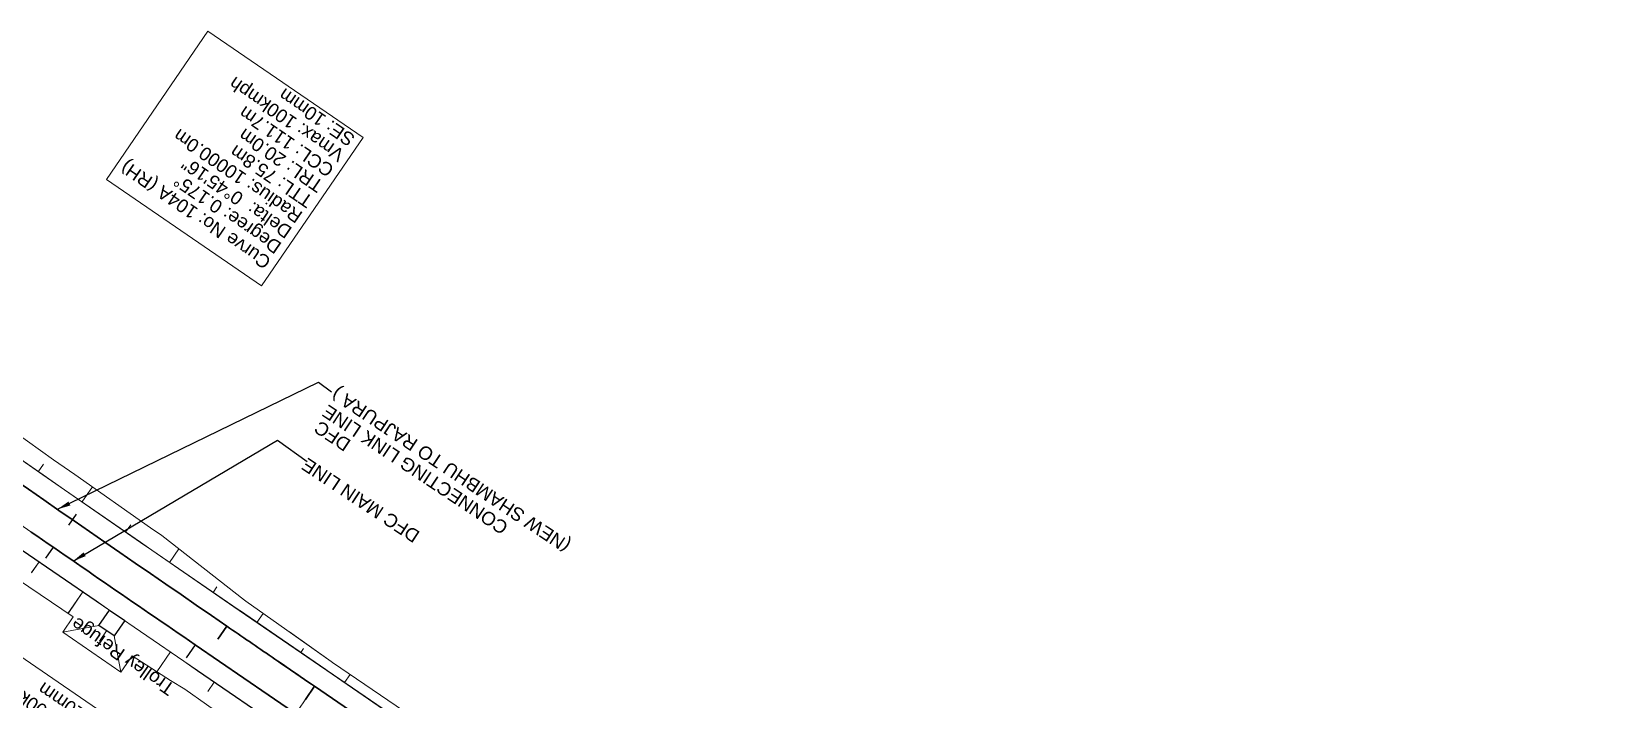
# Model space of a CAD drawing. Header units: metres. Extents: x 646784 to 662189, y 3367130 to 3378376.
# Drawn here: x 658345.7 to 658640.1, y 3369803.5 to 3369929.3 of the extents above; entities that cross this region are included whole.
import ezdxf
from ezdxf.enums import TextEntityAlignment as Align

# ---------------------------------------------------------------- set-up
doc = ezdxf.new("R2010")
doc.units = ezdxf.units.M
doc.header["$MEASUREMENT"] = 0
doc.linetypes.add('CENTER2', pattern=[1.125, 0.75, -0.125, 0.125, -0.125])
for name, color, linetype, lineweight in [('C-ALIG-DG-SPIRAL', 1, 'CENTER2', 70), ('C-ALIG-LABL-DG', 1, 'Continuous', 25), ('C-ALIG-LABL-DG-MARK', 1, 'Continuous', 25), ('Prop TPTC Connecting line', 10, 'Continuous', 0), ('Proposed Curve_Details', 10, 'Continuous', 0), ('Proposed Curve_Details Connecting line', 10, 'Continuous', 0), ('PROPOSED DFC TRACK', 1, 'Continuous', 0), ('PROPOSED DFCC TOE LINE', 239, 'Continuous', 0), ('PROPOSED DFCC TOE LINE - Connecting line', 239, 'Continuous', 0), ('PROPOSED DFCC TOE SLOPES', 239, 'Continuous', 0), ('PROPOSED DFCC TOE SLOPES - Connecting line', 239, 'Continuous', 0), ('PROPOSED DFCC TRACK', 1, 'Continuous', 0)]:
    doc.layers.add(name, color=color, linetype=linetype, lineweight=lineweight)
for name, color, linetype in [('IR- Connecting Line', 190, 'Continuous'), ('LINK LINE', 190, 'Continuous'), ('PROPOSED DFCC FORMATION LINE', 187, 'Continuous'), ('Trolley Refuse', 10, 'Continuous')]:
    doc.layers.add(name, color=color, linetype=linetype)
doc.styles.get("Standard").update_dxf_attribs({"font": 'arial.ttf'})
doc.styles.add('Style-Arial', font='arial.ttf')
doc.dimstyles.new('ISO-25', dxfattribs={"dimtxt": 2.5, "dimasz": 2.5, "dimexe": 1.25, "dimexo": 0.625, "dimtad": 1, "dimtxsty": 'Standard', "dimcen": 2.5, "dimadec": 0, "dimazin": 0, "dimtfac": 1, "dimtmove": 0, "dimatfit": 3, "dimfxl": 1, "dimarcsym": 0})

# ---------------------------------------------------------------- blocks, each defined once
blk = doc.blocks.new('Tick Hor')
blk.add_lwpolyline([(-0.5, 0), (0.5, 0)])

msp = doc.modelspace()

# ---------------------------------------------------------------- linework, layer by layer
at = {"layer": 'C-ALIG-DG-SPIRAL', "color": 1, "linetype": 'Continuous', "lineweight": 30, "flags": 128}
msp.add_lwpolyline([(658513.8881, 3369719.6904), (658376.5129, 3369813.8481), (658375.4486, 3369814.5776), (658374.3843, 3369815.3071), (658373.32, 3369816.0366), (658372.2557, 3369816.7661), (658371.1915, 3369817.4957), (658370.1272, 3369818.2253), (658369.063, 3369818.955), (658367.9989, 3369819.6847), (658366.9348, 3369820.4145), (658365.8707, 3369821.1444), (658364.8068, 3369821.8744), (658363.7428, 3369822.6045), (658362.679, 3369823.3347), (658361.6152, 3369824.065), (658360.5515, 3369824.7954), (658359.488, 3369825.5259), (658358.4245, 3369826.2566), (658357.3611, 3369826.9875), (658356.2978, 3369827.7185), (658355.2346, 3369828.4497), (658354.1716, 3369829.181), (658353.1087, 3369829.9126), (658352.0459, 3369830.6443), (658350.9833, 3369831.3762), (658349.9208, 3369832.1084), (658348.8584, 3369832.8407), (658347.7962, 3369833.5733), (658346.7342, 3369834.3062), (658345.6724, 3369835.0393)], dxfattribs=at)
at = {"layer": 'C-ALIG-LABL-DG', "color": 1, "linetype": 'Continuous', "lineweight": 25}
msp.add_line((658349.7782, 3369832.2067), (658348.3594, 3369830.1483), dxfattribs=at)
at = {"layer": 'C-ALIG-LABL-DG-MARK', "color": 1, "linetype": 'Continuous', "lineweight": 25}
msp.add_line((658376.5129, 3369813.8481), (658374.8169, 3369811.3735), dxfattribs=at)
at = {"layer": 'IR- Connecting Line', "lineweight": 30}
msp.add_lwpolyline([(658840.0363, 3369498.2771), (658604.351, 3369664.4193), (658600.2643, 3369667.3001), (658596.1772, 3369670.1803), (658592.0894, 3369673.0595), (658588.0005, 3369675.9372), (658583.9102, 3369678.8128), (658579.8181, 3369681.6859), (658575.7238, 3369684.5559), (658571.627, 3369687.4223, 0.00129139), (658550.4195, 3369702.1641), (658546.3053, 3369705.0054), (658542.1885, 3369707.8431), (658538.0697, 3369710.6777), (658533.949, 3369713.5097), (658529.827, 3369716.3396), (658525.7039, 3369719.168), (658521.58, 3369721.9954), (658517.4558, 3369724.8223), (658398.9815, 3369806.0252), (658396.9193, 3369807.4386), (658394.8573, 3369808.852), (658392.7953, 3369810.2656), (658392.2771, 3369810.6209)], format="xyb", dxfattribs=at)
at = {"layer": 'LINK LINE', "linetype": 'Continuous', "lineweight": 30}
for p, q in [((658382.4884, 3369817.3377), (658380.7898, 3369814.8648)), ((658398.9816, 3369806.0251), (658397.2855, 3369803.5506))]:
    msp.add_line(p, q, dxfattribs=at)
at = {"layer": 'LINK LINE', "linetype": 'Continuous', "lineweight": 30, "flags": 128}
msp.add_lwpolyline([(658517.4554, 3369724.8226), (658398.9816, 3369806.0251), (658398.4494, 3369806.3898), (658397.9172, 3369806.7546), (658397.3851, 3369807.1193), (658396.8529, 3369807.4841), (658396.3208, 3369807.8489), (658395.7886, 3369808.2136), (658395.2565, 3369808.5784), (658394.7244, 3369808.9432), (658394.1922, 3369809.3079), (658393.6601, 3369809.6727), (658393.128, 3369810.0375), (658392.5959, 3369810.4024), (658392.0638, 3369810.7672), (658391.5317, 3369811.132), (658390.9996, 3369811.4969), (658390.4675, 3369811.8618), (658389.9355, 3369812.2267), (658389.4034, 3369812.5916), (658388.8714, 3369812.9565), (658388.3394, 3369813.3215), (658387.8074, 3369813.6865), (658387.2754, 3369814.0515), (658386.7434, 3369814.4165), (658386.2115, 3369814.7815), (658385.6795, 3369815.1466), (658385.1476, 3369815.5117), (658384.6157, 3369815.8769), (658384.0839, 3369816.242), (658383.552, 3369816.6072), (658383.0202, 3369816.9724), (658382.4884, 3369817.3377, -0.00279144), (658290.8062, 3369881.0682)], format="xyb", dxfattribs=at)
at = {"layer": 'LINK LINE', "color": 190, "lineweight": 0, "flags": 128}
msp.add_lwpolyline([(658337.5979, 3369857.412), (658349.8594, 3369848.6615), (658353.9023, 3369845.8526), (658368.1393, 3369835.8618), (658370.2763, 3369834.3926), (658385.8368, 3369822.2127), (658386.0516, 3369822.06), (658402.153, 3369810.6524), (658402.3686, 3369810.5005), (658418.8919, 3369799.2319), (658435.4237, 3369787.9757), (658451.8926, 3369776.6276), (658466.4242, 3369767.3036), (658468.4463, 3369770.2539), (658475.4847, 3369765.4298), (658473.4987, 3369762.5323), (658485.1926, 3369754.46), (658501.6501, 3369743.0954), (658519.0775, 3369733.1458), (658521.9127, 3369731.3248), (658524.4846, 3369729.2738)], dxfattribs=at)
at = {"layer": 'LINK LINE', "color": 190, "linetype": 'Continuous', "lineweight": 0, "flags": 128}
for points in [[(658346.9983, 3369846.392), (658347.9984, 3369847.834)], [(658355.2158, 3369840.7006), (658357.1863, 3369843.548)], [(658363.4381, 3369835.0152), (658364.4024, 3369836.4114)], [(658371.6664, 3369829.3393), (658373.4414, 3369831.9152)], [(658379.901, 3369823.6712), (658380.6136, 3369824.7072)], [(658388.1396, 3369818.0087), (658389.3276, 3369819.739)], [(658396.3845, 3369812.3537), (658396.935, 3369813.1564)], [(658404.6314, 3369806.6989), (658405.6864, 3369808.2378)]]:
    msp.add_lwpolyline(points, dxfattribs=at)
at = {"layer": 'Prop TPTC Connecting line', "lineweight": 0, "flags": 128}
msp.add_lwpolyline([(658398.9815, 3369806.0252), (658396.1547, 3369801.9009)], dxfattribs=at)
at = {"layer": 'Proposed Curve_Details'}
msp.add_lwpolyline([(658363.3362, 3369798.141), (658344.2352, 3369770.2153), (658316.9483, 3369788.8794), (658336.0494, 3369816.8051)], close=True, dxfattribs=at)
at = {"layer": 'Proposed Curve_Details Connecting line', "color": 190}
msp.add_lwpolyline([(658408.1279, 3369909.3267), (658389.0268, 3369881.401), (658359.8172, 3369901.3803), (658378.9183, 3369929.306)], close=True, dxfattribs=at)
at = {"layer": 'PROPOSED DFCC FORMATION LINE', "lineweight": 0, "flags": 128}
for points in [[(658417.816, 3369797.6622), (658401.319, 3369808.9693), (658401.1016, 3369809.1183), (658384.8287, 3369820.2796), (658384.6115, 3369820.4288), (658368.3603, 3369831.615), (658366.2251, 3369833.0882), (658351.9146, 3369842.9833), (658347.8671, 3369845.7886), (658335.4916, 3369854.3844)], [(658417.8443, 3369797.7034), (658401.3473, 3369809.0105), (658401.1298, 3369809.1596), (658384.857, 3369820.3208), (658384.6398, 3369820.47), (658368.3887, 3369831.6561), (658366.2535, 3369833.1293), (658351.943, 3369843.0244), (658347.8956, 3369845.8297), (658335.5202, 3369854.4255)], [(658393.4493, 3369797.6329), (658376.9523, 3369808.94), (658374.3643, 3369810.7138), (658360.4554, 3369820.2519), (658357.868, 3369822.0286), (658343.9714, 3369831.5959)], [(658393.4775, 3369797.6741), (658376.9806, 3369808.9812), (658374.3926, 3369810.7551), (658360.4837, 3369820.2931), (658357.8963, 3369822.0698), (658343.9998, 3369831.6371)], [(658600.1889, 3369655.1185), (658598.623, 3369656.2223), (658591.0735, 3369661.5434), (658582.2755, 3369667.738), (658574.7211, 3369673.0461), (658565.9113, 3369679.2167), (658558.341, 3369684.4975), (658544.7197, 3369693.9474), (658541.9167, 3369695.8838), (658528.2584, 3369705.2866), (658525.4489, 3369707.2157), (658511.7684, 3369716.597), (658508.9562, 3369718.5245), (658492.4593, 3369729.8316), (658475.9623, 3369741.1387), (658459.4654, 3369752.4458), (658442.9684, 3369763.7529), (658426.4715, 3369775.06), (658409.9745, 3369786.367), (658393.4775, 3369797.6741), (658383.3342, 3369804.6264)]]:
    msp.add_lwpolyline(points, dxfattribs=at)
at = {"layer": 'PROPOSED DFCC TOE LINE', "lineweight": 0, "flags": 128}
for points in [[(658353.5824, 3369819.0669), (658341.1249, 3369827.473), (658338.5145, 3369829.2238), (658324.5639, 3369838.7502), (658317.2062, 3369843.9012), (658308.1639, 3369850.2553), (658300.871, 3369855.4874), (658292.2014, 3369862.3533), (658286.1567, 3369869.3417), (658277.9906, 3369876.9094), (658261.6931, 3369888.5024), (658244.9694, 3369899.4908), (658226.5985, 3369908.1427), (658220.2697, 3369909.8864), (658218.5643, 3369913.8874)], [(658364.6702, 3369811.7747), (658362.5625, 3369808.7012), (658351.6201, 3369816.2054), (658353.5824, 3369819.0669)], [(658358.4104, 3369817.4711), (658351.6201, 3369816.2054)], [(658361.2969, 3369815.4916), (658362.5625, 3369808.7012)]]:
    msp.add_lwpolyline(points, dxfattribs=at)
at = {"layer": 'PROPOSED DFCC TOE LINE', "lineweight": 0}
msp.add_lwpolyline([(658510.7737, 3369711.5166), (658505.4362, 3369713.3888), (658489.0517, 3369724.86), (658472.6725, 3369736.3389), (658455.8061, 3369747.1069), (658439.6249, 3369758.8747), (658423.4292, 3369770.6213), (658406.9399, 3369781.9396), (658390.9197, 3369793.9423), (658374.5912, 3369805.4952), (658371.8918, 3369807.1063), (658364.6702, 3369811.7747)], dxfattribs=at)
at = {"layer": 'PROPOSED DFCC TOE LINE - Connecting line', "lineweight": 0, "flags": 128}
msp.add_lwpolyline([(658394.2722, 3369816.2359), (658402.153, 3369810.6524), (658402.3686, 3369810.5005), (658418.8919, 3369799.2319), (658435.4237, 3369787.9757), (658451.8926, 3369776.6276), (658466.4242, 3369767.3036), (658468.4463, 3369770.2539), (658475.4847, 3369765.4298), (658473.4987, 3369762.5323), (658485.1926, 3369754.46), (658501.6501, 3369743.0954), (658519.0775, 3369733.1458), (658521.9127, 3369731.3248), (658524.4846, 3369729.2738)], dxfattribs=at)
at = {"layer": 'PROPOSED DFCC TOE SLOPES', "linetype": 'Continuous', "lineweight": 0, "flags": 128}
for points in [[(658347.1475, 3369829.47), (658345.7195, 3369827.403)], [(658347.1524, 3369829.4666), (658345.7278, 3369827.3974)], [(658355.3891, 3369823.7959), (658352.593, 3369819.7345)], [(658355.3925, 3369823.7936), (658352.6008, 3369819.7292)], [(658359.852, 3369816.4824), (658358.4992, 3369814.5129)], [(658359.8544, 3369816.4808), (658358.5031, 3369814.5103)], [(658371.8848, 3369812.4748), (658369.3363, 3369808.7583)], [(658371.8853, 3369812.4744), (658369.3374, 3369808.7576)], [(658380.1334, 3369806.8203), (658378.9225, 3369805.0539)], [(658380.1336, 3369806.8201), (658378.9228, 3369805.0536)]]:
    msp.add_lwpolyline(points, dxfattribs=at)
at = {"layer": 'PROPOSED DFCC TOE SLOPES - Connecting line', "linetype": 'Continuous', "lineweight": 0, "flags": 128}
for points in [[(658396.3845, 3369812.3537), (658396.935, 3369813.1564)], [(658404.6314, 3369806.6989), (658405.6864, 3369808.2378)]]:
    msp.add_lwpolyline(points, dxfattribs=at)
at = {"layer": 'PROPOSED DFCC TRACK', "color": 12, "flags": 128}
msp.add_lwpolyline([(658513.8884, 3369719.6902), (658376.5127, 3369813.8482), (658372.3885, 3369816.6751), (658368.2647, 3369819.5025), (658364.1415, 3369822.3309), (658360.0195, 3369825.1608), (658355.8989, 3369827.9928), (658351.78, 3369830.8274), (658347.6633, 3369833.6651), (658343.549, 3369836.5064, -0.00129139)], format="xyb", dxfattribs=at)
at = {"layer": 'PROPOSED DFCC TRACK', "color": 12, "lineweight": 30, "flags": 128}
msp.add_lwpolyline([(658602.3494, 3369658.1835), (658600.7836, 3369659.2873), (658596.6968, 3369662.1681), (658592.6098, 3369665.0483), (658588.522, 3369667.9275), (658584.4331, 3369670.8051), (658580.3428, 3369673.6808), (658576.2507, 3369676.5538), (658572.1564, 3369679.4238), (658568.0596, 3369682.2903, 0.00129139), (658546.8521, 3369697.0321), (658542.7378, 3369699.8734), (658538.6211, 3369702.711), (658534.5023, 3369705.5456), (658530.3816, 3369708.3776), (658526.2596, 3369711.2076), (658522.1365, 3369714.036), (658518.0126, 3369716.8633), (658513.8884, 3369719.6902), (658389.2944, 3369805.0876)], format="xyb", dxfattribs=at)
at = {"layer": 'Trolley Refuse'}
msp.add_lwpolyline([(658360.3899, 3369820.3575), (658363.2764, 3369818.3781), (658361.2969, 3369815.4916), (658358.4104, 3369817.4711)], close=True, dxfattribs=at)

# ---------------------------------------------------------------- block references
at = {"layer": 'LINK LINE', "linetype": 'Continuous', "lineweight": 30, "xscale": 2.5, "yscale": 2.5, "zscale": 2.5, "rotation": 235.3134936211872}
msp.add_blockref('Tick Hor', (658353.4223, 3369837.3781), dxfattribs=at)

# ---------------------------------------------------------------- texts
at = {"layer": 'LINK LINE', "linetype": 'Continuous', "lineweight": 30, "style": 'Style-Arial'}
for s, p in [('(NEW SHAMBHU TO RAJPURA )', (658403.2881, 3369862.4275)), ('CONNECTING LINK LINE', (658401.5719, 3369859.1455)), (' DFC', (658400.0555, 3369856.1348))]:
    msp.add_text(s, height=2.5, rotation=146.40432, dxfattribs=at).set_placement(p, align=Align.RIGHT)
at = {"layer": 'Proposed Curve_Details', "lineweight": 0, "insert": (658361.5147, 3369797.7594), "char_height": 2.5, "attachment_point": 7, "rotation": 145.628033, "line_spacing_factor": 0.84, "style": 'Style-Arial'}
msp.add_mtext('Curve No: 104 (RH)\\PDegree: 0.350%%D\\PDelta:  0%%D45\'16"\\PRadius: 5000.0m\\PTTL: 52.9m\\PTRL: 40.0m\\PCCL: 25.8m\\PVmax: 100kmph\\PSE: 20mm', dxfattribs=at)
at = {"layer": 'Proposed Curve_Details Connecting line', "color": 190, "insert": (658406.8471, 3369909.5645), "char_height": 2.5, "attachment_point": 7, "rotation": 145.628033, "line_spacing_factor": 0.84, "style": 'Style-Arial'}
msp.add_mtext('Curve No: 104A (RH)\\PDegree: 0.175%%D\\PDelta:  0%%D45\'16"\\PRadius: 10000.0m\\PTTL: 75.8m\\PTRL: 20.0m\\PCCL: 111.7m\\PVmax: 100kmph\\PSE: 10mm', dxfattribs=at)
at = {"layer": 'PROPOSED DFC TRACK', "color": 10, "linetype": 'Continuous', "lineweight": -3, "ltscale": 5, "style": 'Style-Arial'}
msp.add_text(' DFC MAIN LINE', height=2.5, rotation=146.40432, dxfattribs=at).set_placement((658397.693, 3369849.132), align=Align.RIGHT)
at = {"layer": 'Trolley Refuse', "style": 'Style-Arial'}
msp.add_text('Trolley Refuge', height=2.5, rotation=145, dxfattribs=at).set_placement((658372.919, 3369806.1403))

# ---------------------------------------------------------------- leaders
at = {"layer": 'LINK LINE', "linetype": 'Continuous', "lineweight": 30}
msp.add_leader([(658350.6064, 3369839.3276), (658399.7709, 3369863.2766), (658402.1596, 3369861.4685)], dimstyle='ISO-25', override={"dimtxt": 3, "dimasz": 2.5, "dimgap": 0.625, "dimtad": 0, "dimdec": 3, "dimzin": 2, "dimtdec": 3}, dxfattribs=at)
at = {"layer": 'PROPOSED DFC TRACK', "color": 10, "linetype": 'Continuous', "lineweight": -3, "ltscale": 5}
msp.add_leader([(658353.5722, 3369829.594), (658391.994, 3369852.3329), (658397.5942, 3369848.3228)], dimstyle='ISO-25', override={"dimtxt": 3, "dimasz": 2.5, "dimgap": 0.625, "dimtad": 0, "dimdec": 3, "dimzin": 2, "dimtdec": 3}, dxfattribs=at)

doc.saveas('drawing.dxf')
